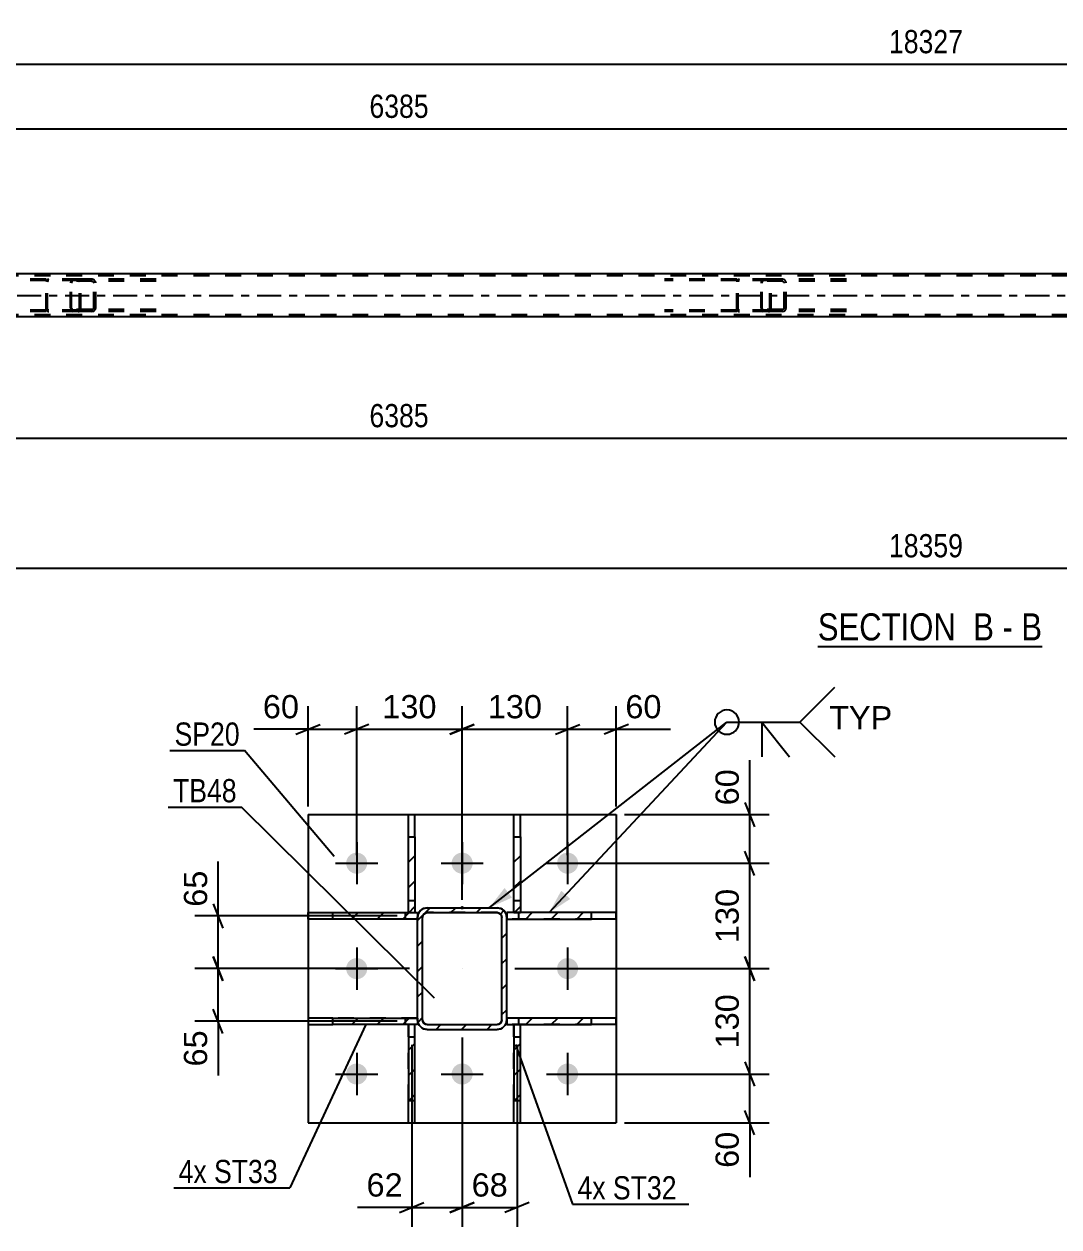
# Model space of a CAD drawing. Header units: millimetres. Extents: x 0 to 841, y 0 to 594.
# Drawn here: x 306.4 to 434, y 143 to 291.3 of the extents above; entities that cross this region are included whole.
import ezdxf

# ---------------------------------------------------------------- set-up
doc = ezdxf.new("R2010")
doc.units = ezdxf.units.MM
doc.linetypes.add('DXK_LINE_DOT2', pattern=[3.9198, 1.9599, -1.9599])
doc.linetypes.add('DXK_LINE_DOT3', pattern=[5.9187, 2.979, -0.9799, 0.9799, -0.9799])
doc.styles.add('Arial', font='ARIAL.TTF', dxfattribs={"height": 0.2})
doc.styles.add('Arial Narrow', font='ARIALN.TTF', dxfattribs={"height": 0.2})

# ---------------------------------------------------------------- blocks, each defined once
blk = doc.blocks.new('Unknown-814761001-12 - 4920')
at = {"color": 6, "linetype": 'Continuous'}
blk.add_line((404.27, 214.57), (431.92, 214.57), dxfattribs=at)
at = {"color": 0, "linetype": 'Continuous'}
for points in [[(422.38, 215.32), (422.38, 218.82), (404.27, 218.82), (404.27, 215.32)], [(425.99, 215.32), (425.99, 218.82), (423.43, 218.82), (423.43, 215.32)], [(428.31, 215.32), (428.31, 218.82), (427.04, 218.82), (427.04, 215.32)], [(431.92, 215.32), (431.92, 218.82), (429.36, 218.82), (429.36, 215.32)]]:
    blk.add_wipeout(points, dxfattribs=at)
at = {"color": 7, "linetype": 'Continuous', "style": 'Arial Narrow'}
for s, p in [('SECTION ', (404.27, 215.32)), ('B', (423.43, 215.32)), ('B', (429.36, 215.32)), ('-', (427.04, 215.32))]:
    blk.add_text(s, height=3.34, dxfattribs=at).set_placement(p)
blk = doc.blocks.new('Part-814761001-5001 - 4920')
at = {"color": 7, "linetype": 'DXK_LINE_DOT2'}
for p, q in [((313.06, 259.87), (300.21, 259.87)), ((313.06, 259.71), (300.21, 259.71)), ((309.17, 259.67), (309.14, 259.55)), ((309.31, 259.55), (309.32, 259.61)), ((309.32, 259.61), (309.36, 259.66)), ((309.48, 259.87), (309.35, 259.85)), ((309.36, 259.66), (309.42, 259.7)), ((309.42, 259.7), (309.48, 259.71)), ((313.19, 259.85), (313.06, 259.87)), ((313.06, 259.71), (313.12, 259.7)), ((313.12, 259.7), (313.18, 259.66)), ((313.18, 259.66), (313.21, 259.61)), ((313.21, 259.61), (313.23, 259.55)), ((313.4, 259.55), (313.37, 259.67)), ((309.14, 256.19), (309.14, 259.55)), ((309.31, 256.19), (309.31, 259.55)), ((313.23, 256.19), (313.23, 259.55)), ((313.4, 256.19), (313.4, 259.55)), ((313.06, 256.03), (300.21, 256.03)), ((313.06, 255.87), (300.21, 255.87)), ((309.14, 256.19), (309.17, 256.07)), ((309.32, 256.13), (309.31, 256.19)), ((309.36, 256.08), (309.32, 256.13)), ((309.35, 255.9), (309.48, 255.87)), ((309.42, 256.04), (309.36, 256.08)), ((309.48, 256.03), (309.42, 256.04)), ((313.12, 256.04), (313.06, 256.03)), ((313.06, 255.87), (313.19, 255.9)), ((313.18, 256.08), (313.12, 256.04)), ((313.21, 256.13), (313.18, 256.08)), ((313.23, 256.19), (313.21, 256.13)), ((313.37, 256.07), (313.4, 256.19))]:
    blk.add_line(p, q, dxfattribs=at)
for centre, start, end in [((309.47, 259.54), 110.7583, 155.68), ((313.07, 259.54), 24.32, 69.2417), ((309.47, 256.21), 204.32, 249.2417), ((313.07, 256.21), 290.7583, 335.68)]:
    blk.add_arc(centre, 0.331, start, end, dxfattribs=at)
blk = doc.blocks.new('Part-814761001-4961 - 4920')
at = {"color": 7, "linetype": 'DXK_LINE_DOT2'}
for p, q in [((312.21, 259.73), (312.16, 259.58)), ((312.3, 259.83), (312.21, 259.73)), ((312.41, 259.87), (312.3, 259.83)), ((312.31, 259.56), (312.35, 259.61)), ((312.35, 259.61), (312.41, 259.63)), ((322.68, 259.87), (312.41, 259.87)), ((322.68, 259.63), (312.41, 259.63)), ((313.4, 259.63), (313.4, 259.87)), ((314.93, 259.83), (314.74, 259.87)), ((314.74, 259.63), (314.84, 259.61)), ((314.84, 259.61), (314.92, 259.56)), ((312.16, 259.58), (312.13, 259.39)), ((312.13, 256.35), (312.13, 259.39)), ((312.27, 259.39), (312.28, 259.48)), ((312.27, 256.35), (312.27, 259.39)), ((312.28, 259.48), (312.31, 259.56)), ((314.92, 259.56), (314.97, 259.48)), ((314.97, 259.48), (314.99, 259.39)), ((314.99, 256.35), (314.99, 259.39)), ((315.24, 259.39), (315.2, 259.58)), ((315.24, 256.35), (315.24, 259.39)), ((312.13, 256.35), (312.16, 256.17)), ((312.16, 256.17), (312.21, 256.01)), ((312.21, 256.01), (312.3, 255.91)), ((312.28, 256.26), (312.27, 256.35)), ((312.31, 256.18), (312.28, 256.26)), ((312.3, 255.91), (312.41, 255.87)), ((312.35, 256.13), (312.31, 256.18)), ((312.41, 256.11), (312.35, 256.13)), ((322.68, 256.11), (312.41, 256.11)), ((322.68, 255.87), (312.41, 255.87)), ((313.4, 255.87), (313.4, 256.11)), ((314.84, 256.13), (314.74, 256.11)), ((314.74, 255.87), (314.93, 255.91)), ((314.92, 256.18), (314.84, 256.13)), ((314.97, 256.26), (314.92, 256.18)), ((314.99, 256.35), (314.97, 256.26)), ((315.2, 256.17), (315.24, 256.35))]:
    blk.add_line(p, q, dxfattribs=at)
for centre, start, end in [((314.75, 259.38), 23.8494, 68.8059), ((314.75, 256.37), 291.1941, 336.1506)]:
    blk.add_arc(centre, 0.492, start, end, dxfattribs=at)
blk = doc.blocks.new('Part-814761001-4971 - 4920')
at = {"color": 7, "linetype": 'DXK_LINE_DOT2'}
for p, q in [((748.67, 260.27), (86.55, 260.27)), ((748.67, 255.47), (86.55, 255.47))]:
    blk.add_line(p, q, dxfattribs=at)
at = {"color": 2, "linetype": 'Continuous'}
for p, q in [((479.55, 260.51), (230.15, 260.51)), ((479.55, 255.23), (230.15, 255.23))]:
    blk.add_line(p, q, dxfattribs=at)
at = {"color": 7, "linetype": 'DXK_LINE_DOT3'}
blk.add_line((86.55, 257.87), (748.67, 257.87), dxfattribs=at)
blk = doc.blocks.new('Part-814761001-4999 - 4920')
at = {"color": 7, "linetype": 'DXK_LINE_DOT2'}
for p, q in [((397.35, 259.73), (397.29, 259.58)), ((397.44, 259.83), (397.35, 259.73)), ((397.54, 259.87), (397.44, 259.83)), ((397.44, 259.56), (397.49, 259.61)), ((397.49, 259.61), (397.54, 259.63)), ((407.81, 259.87), (397.54, 259.87)), ((407.81, 259.63), (397.54, 259.63)), ((398.53, 259.63), (398.53, 259.87)), ((400.07, 259.83), (399.87, 259.87)), ((399.87, 259.63), (399.97, 259.61)), ((399.97, 259.61), (400.05, 259.56)), ((397.29, 259.58), (397.27, 259.39)), ((397.27, 256.35), (397.27, 259.39)), ((397.4, 259.39), (397.41, 259.48)), ((397.4, 256.35), (397.4, 259.39)), ((397.41, 259.48), (397.44, 259.56)), ((400.05, 259.56), (400.11, 259.48)), ((400.11, 259.48), (400.13, 259.39)), ((400.13, 256.35), (400.13, 259.39)), ((400.38, 259.39), (400.34, 259.58)), ((400.38, 256.35), (400.38, 259.39)), ((397.27, 256.35), (397.29, 256.17)), ((397.29, 256.17), (397.35, 256.01)), ((397.35, 256.01), (397.44, 255.91)), ((397.41, 256.26), (397.4, 256.35)), ((397.44, 256.18), (397.41, 256.26)), ((397.49, 256.13), (397.44, 256.18)), ((397.44, 255.91), (397.54, 255.87)), ((397.54, 256.11), (397.49, 256.13)), ((407.81, 256.11), (397.54, 256.11)), ((407.81, 255.87), (397.54, 255.87)), ((398.53, 255.87), (398.53, 256.11)), ((399.97, 256.13), (399.87, 256.11)), ((399.87, 255.87), (400.07, 255.91)), ((400.05, 256.18), (399.97, 256.13)), ((400.11, 256.26), (400.05, 256.18)), ((400.13, 256.35), (400.11, 256.26)), ((400.34, 256.17), (400.38, 256.35))]:
    blk.add_line(p, q, dxfattribs=at)
for centre, start, end in [((399.89, 259.38), 23.8494, 68.8059), ((399.89, 256.37), 291.1941, 336.1506)]:
    blk.add_arc(centre, 0.492, start, end, dxfattribs=at)
blk = doc.blocks.new('Part-814761001-5002 - 4920')
at = {"color": 7, "linetype": 'DXK_LINE_DOT2'}
for p, q in [((398.19, 259.87), (385.35, 259.87)), ((398.19, 259.71), (385.35, 259.71)), ((394.3, 259.67), (394.28, 259.55)), ((394.45, 259.55), (394.46, 259.61)), ((394.46, 259.61), (394.5, 259.66)), ((394.62, 259.87), (394.49, 259.85)), ((394.5, 259.66), (394.55, 259.7)), ((394.55, 259.7), (394.62, 259.71)), ((398.32, 259.85), (398.19, 259.87)), ((398.19, 259.71), (398.26, 259.7)), ((398.26, 259.7), (398.31, 259.66)), ((398.31, 259.66), (398.35, 259.61)), ((398.35, 259.61), (398.36, 259.55)), ((398.53, 259.55), (398.51, 259.67)), ((394.28, 256.19), (394.28, 259.55)), ((394.45, 256.19), (394.45, 259.55)), ((398.36, 256.19), (398.36, 259.55)), ((398.53, 256.19), (398.53, 259.55)), ((398.19, 256.03), (385.35, 256.03)), ((398.19, 255.87), (385.35, 255.87)), ((394.28, 256.19), (394.3, 256.07)), ((394.46, 256.13), (394.45, 256.19)), ((394.5, 256.08), (394.46, 256.13)), ((394.49, 255.9), (394.62, 255.87)), ((394.55, 256.04), (394.5, 256.08)), ((394.62, 256.03), (394.55, 256.04)), ((398.26, 256.04), (398.19, 256.03)), ((398.19, 255.87), (398.32, 255.9)), ((398.31, 256.08), (398.26, 256.04)), ((398.35, 256.13), (398.31, 256.08)), ((398.36, 256.19), (398.35, 256.13)), ((398.51, 256.07), (398.53, 256.19))]:
    blk.add_line(p, q, dxfattribs=at)
for centre, start, end in [((394.6, 259.54), 110.7583, 155.68), ((398.2, 259.54), 24.32, 69.2417), ((394.6, 256.21), 204.32, 249.2417), ((398.2, 256.21), 290.7583, 335.68)]:
    blk.add_arc(centre, 0.331, start, end, dxfattribs=at)
blk = doc.blocks.new('Part-814761001-2272 - 2093')
at = {"linetype": 'Continuous'}
h = blk.add_hatch(dxfattribs=at)
h.set_pattern_fill('', scale=0.7, style=0, pattern_type=0)
h.set_pattern_definition([(45, (353.8026, 167.9424), (-1.57154, 1.57154), [])])
h.paths.add_polyline_path([(354.6, 167.94), (353.8, 167.94), (353.8, 158.58), (354.6, 158.58)])
at = {"color": 7, "linetype": 'DXK_LINE_DOT2'}
for p, q in [((353.8, 158.58), (353.8, 167.94)), ((354.6, 167.94), (353.8, 167.94)), ((354.6, 158.58), (354.6, 167.94)), ((353.8, 166.44), (354.6, 166.44))]:
    blk.add_line(p, q, dxfattribs=at)
at = {"color": 2, "linetype": 'Continuous'}
for p, q in [((354.6, 167.94), (353.8, 167.94)), ((353.8, 167.94), (353.8, 158.58)), ((354.6, 158.58), (354.6, 167.94)), ((353.8, 155.85), (353.8, 158.58)), ((353.8, 158.58), (354.6, 158.58)), ((354.6, 155.85), (354.6, 158.58)), ((353.8, 155.85), (354.6, 155.85))]:
    blk.add_line(p, q, dxfattribs=at)
blk = doc.blocks.new('Bolt-814761001-2192 - 2093')
at = {"linetype": 'Continuous'}
for points in [[(348.72, 187.85, -1), (346.12, 187.85, -1)], [(361.72, 187.85, -1), (359.12, 187.85, -1)], [(374.72, 187.85, -1), (372.12, 187.85, -1)], [(348.72, 174.85, -1), (346.12, 174.85, -1)], [(374.72, 174.85, -1), (372.12, 174.85, -1)], [(348.72, 161.85, -1), (346.12, 161.85, -1)], [(361.72, 161.85, -1), (359.12, 161.85, -1)], [(374.72, 161.85, -1), (372.12, 161.85, -1)]]:
    blk.add_hatch(color=1, dxfattribs=at).paths.add_polyline_path(points)
at = {"color": 1, "linetype": 'Continuous'}
for p, q in [((347.42, 190.45), (347.42, 185.25)), ((360.42, 190.45), (360.42, 185.25)), ((373.42, 190.45), (373.42, 185.25)), ((344.82, 187.85), (350.02, 187.85)), ((357.82, 187.85), (363.02, 187.85)), ((370.82, 187.85), (376.02, 187.85)), ((347.42, 177.45), (347.42, 172.25)), ((373.42, 177.45), (373.42, 172.25)), ((344.82, 174.85), (350.02, 174.85)), ((370.82, 174.85), (376.02, 174.85)), ((347.42, 164.45), (347.42, 159.25)), ((360.42, 164.45), (360.42, 159.25)), ((373.42, 164.45), (373.42, 159.25)), ((344.82, 161.85), (350.02, 161.85)), ((357.82, 161.85), (363.02, 161.85)), ((370.82, 161.85), (376.02, 161.85))]:
    blk.add_line(p, q, dxfattribs=at)
blk = doc.blocks.new('Part-814761001-2212 - 2093')
at = {"color": 2, "linetype": 'Continuous'}
for p, q in [((341.42, 193.85), (379.42, 193.85)), ((341.42, 193.85), (341.42, 155.85)), ((379.42, 193.85), (379.42, 155.85)), ((341.42, 155.85), (379.42, 155.85))]:
    blk.add_line(p, q, dxfattribs=at)
blk = doc.blocks.new('Part-814761001-2277 - 2093')
at = {"linetype": 'Continuous'}
h = blk.add_hatch(dxfattribs=at)
h.set_pattern_fill('', scale=0.7, style=0, pattern_type=0)
h.set_pattern_definition([(45, (366.802, 167.9424), (-1.57154, 1.57154), [])])
h.paths.add_polyline_path([(367.6, 167.94), (366.8, 167.94), (366.8, 158.58), (367.6, 158.58)])
at = {"color": 7, "linetype": 'DXK_LINE_DOT2'}
for p, q in [((366.8, 158.58), (366.8, 167.94)), ((367.6, 167.94), (366.8, 167.94)), ((367.6, 158.58), (367.6, 167.94)), ((366.8, 166.44), (367.6, 166.44))]:
    blk.add_line(p, q, dxfattribs=at)
at = {"color": 2, "linetype": 'Continuous'}
for p, q in [((367.6, 167.94), (366.8, 167.94)), ((366.8, 167.94), (366.8, 158.58)), ((367.6, 158.58), (367.6, 167.94)), ((366.8, 155.85), (366.8, 158.58)), ((366.8, 158.58), (367.6, 158.58)), ((367.6, 155.85), (367.6, 158.58)), ((366.8, 155.85), (367.6, 155.85))]:
    blk.add_line(p, q, dxfattribs=at)
blk = doc.blocks.new('Part-814761001-2257 - 2093')
at = {"linetype": 'Continuous'}
h = blk.add_hatch(dxfattribs=at)
h.set_pattern_fill('', scale=0.7, style=0, pattern_type=0)
h.set_pattern_definition([(45, (365.5668, 181.9987), (-1.57154, 1.57154), [])])
h.paths.add_polyline_path([(365.83, 181.61), (365.57, 182), (365.18, 182.26), (364.72, 182.35), (356.12, 182.35), (355.66, 182.26), (355.27, 182), (355.01, 181.61), (354.92, 181.15), (354.92, 168.55), (355.01, 168.09), (355.27, 167.7), (355.66, 167.44), (356.12, 167.35), (364.72, 167.35), (365.18, 167.44), (365.57, 167.7), (365.83, 168.09), (365.92, 168.55), (365.92, 181.15)])
h.paths.add_polyline_path([(365.32, 168.55), (365.27, 168.32), (365.14, 168.13), (364.95, 168), (364.72, 167.95), (356.12, 167.95), (355.89, 168), (355.69, 168.13), (355.56, 168.32), (355.52, 168.55), (355.52, 181.15), (355.56, 181.38), (355.69, 181.57), (355.89, 181.7), (356.12, 181.75), (364.72, 181.75), (364.95, 181.7), (365.14, 181.57), (365.27, 181.38), (365.32, 181.15)])
blk.add_hatch(color=30, dxfattribs=at).paths.add_polyline_path([(360.42, 182.25, -1), (360.42, 182.45, -1)])
at = {"color": 7, "linetype": 'DXK_LINE_DOT2'}
for p, q in [((354.92, 181.15), (355.01, 181.61)), ((354.92, 168.55), (354.92, 181.15)), ((355.56, 181.38), (355.52, 181.15)), ((355.52, 168.55), (355.52, 181.15)), ((355.69, 181.57), (355.56, 181.38)), ((355.66, 182.26), (356.12, 182.35)), ((355.89, 181.7), (355.69, 181.57)), ((356.12, 181.75), (355.89, 181.7)), ((356.12, 182.35), (364.72, 182.35)), ((364.72, 181.75), (356.12, 181.75)), ((364.72, 182.35), (365.18, 182.26)), ((364.95, 181.7), (364.72, 181.75)), ((365.14, 181.57), (364.95, 181.7)), ((365.27, 181.38), (365.14, 181.57)), ((365.32, 181.15), (365.27, 181.38)), ((365.32, 168.55), (365.32, 181.15)), ((365.83, 181.61), (365.92, 181.15)), ((365.92, 168.55), (365.92, 181.15)), ((355.01, 168.09), (354.92, 168.55)), ((355.52, 168.55), (355.56, 168.32)), ((355.56, 168.32), (355.69, 168.13)), ((355.69, 168.13), (355.89, 168)), ((355.89, 168), (356.12, 167.95)), ((356.12, 167.95), (364.72, 167.95)), ((364.72, 167.95), (364.95, 168)), ((364.95, 168), (365.14, 168.13)), ((365.14, 168.13), (365.27, 168.32)), ((365.27, 168.32), (365.32, 168.55)), ((365.92, 168.55), (365.83, 168.09)), ((356.12, 167.35), (355.66, 167.44)), ((356.12, 167.35), (364.72, 167.35)), ((365.18, 167.44), (364.72, 167.35))]:
    blk.add_line(p, q, dxfattribs=at)
at = {"color": 2, "linetype": 'Continuous'}
for p, q in [((355.01, 181.61), (354.92, 181.15)), ((354.92, 168.55), (354.92, 181.15)), ((355.52, 181.15), (355.56, 181.38)), ((355.52, 168.55), (355.52, 181.15)), ((355.56, 181.38), (355.69, 181.57)), ((356.12, 182.35), (355.66, 182.26)), ((355.69, 181.57), (355.89, 181.7)), ((355.89, 181.7), (356.12, 181.75)), ((356.12, 182.35), (364.72, 182.35)), ((356.12, 181.75), (364.72, 181.75)), ((365.18, 182.26), (364.72, 182.35)), ((364.72, 181.75), (364.95, 181.7)), ((364.95, 181.7), (365.14, 181.57)), ((365.14, 181.57), (365.27, 181.38)), ((365.27, 181.38), (365.32, 181.15)), ((365.32, 168.55), (365.32, 181.15)), ((365.92, 181.15), (365.83, 181.61)), ((365.92, 168.55), (365.92, 181.15)), ((354.92, 168.55), (355.01, 168.09)), ((355.56, 168.32), (355.52, 168.55)), ((355.69, 168.13), (355.56, 168.32)), ((355.89, 168), (355.69, 168.13)), ((356.12, 167.95), (355.89, 168)), ((356.12, 167.95), (364.72, 167.95)), ((364.95, 168), (364.72, 167.95)), ((365.14, 168.13), (364.95, 168)), ((365.27, 168.32), (365.14, 168.13)), ((365.32, 168.55), (365.27, 168.32)), ((365.83, 168.09), (365.92, 168.55)), ((355.66, 167.44), (356.12, 167.35)), ((356.12, 167.35), (364.72, 167.35)), ((364.72, 167.35), (365.18, 167.44))]:
    blk.add_line(p, q, dxfattribs=at)
at = {"color": 30, "linetype": 'DXK_LINE_DOT3'}
blk.add_line((360.42, 182.35), (360.42, 182.35), dxfattribs=at)
at = {"color": 7, "linetype": 'DXK_LINE_DOT3'}
blk.add_line((360.42, 174.85), (360.42, 174.85), dxfattribs=at)
at = {"color": 30, "linetype": 'Continuous'}
blk.add_circle((360.42, 182.35), 0.1, dxfattribs=at)
at = {"color": 7, "linetype": 'DXK_LINE_DOT2'}
for centre, start, end in [((356.12, 181.15), 112.5, 157.5), ((364.72, 181.15), 22.5, 67.5), ((356.12, 168.55), 202.5, 247.5), ((364.72, 168.55), 292.5, 337.5)]:
    blk.add_arc(centre, 1.2, start, end, dxfattribs=at)
at = {"color": 2, "linetype": 'Continuous'}
for centre, start, end in [((356.12, 181.15), 112.5, 157.5), ((364.72, 181.15), 22.5, 67.5), ((356.12, 168.55), 202.5, 247.5), ((364.72, 168.55), 292.5, 337.5)]:
    blk.add_arc(centre, 1.2, start, end, dxfattribs=at)
blk = doc.blocks.new('Part-814761001-2282 - 2093')
at = {"linetype": 'Continuous'}
h = blk.add_hatch(dxfattribs=at)
h.set_pattern_fill('', scale=0.7, style=0, pattern_type=0)
h.set_pattern_definition([(45, (353.803, 191.1222), (-1.57154, 1.57154), [])])
h.paths.add_polyline_path([(354.6, 191.12), (353.8, 191.12), (353.8, 181.74), (354.6, 181.74)])
at = {"color": 2, "linetype": 'Continuous'}
for p, q in [((353.8, 193.85), (354.6, 193.85)), ((353.8, 191.12), (353.8, 193.85)), ((354.6, 191.12), (354.6, 193.85)), ((353.8, 181.74), (353.8, 191.12)), ((353.8, 191.12), (354.6, 191.12)), ((354.6, 191.12), (354.6, 181.74)), ((354.6, 181.74), (353.8, 181.74))]:
    blk.add_line(p, q, dxfattribs=at)
at = {"color": 7, "linetype": 'DXK_LINE_DOT2'}
for p, q in [((353.8, 181.74), (353.8, 191.12)), ((354.6, 191.12), (354.6, 181.74)), ((353.8, 183.24), (354.6, 183.24)), ((354.6, 181.74), (353.8, 181.74))]:
    blk.add_line(p, q, dxfattribs=at)
blk = doc.blocks.new('Part-814761001-2287 - 2093')
at = {"linetype": 'Continuous'}
h = blk.add_hatch(dxfattribs=at)
h.set_pattern_fill('', scale=0.7, style=0, pattern_type=0)
h.set_pattern_definition([(45, (366.8025, 191.1222), (-1.57154, 1.57154), [])])
h.paths.add_polyline_path([(367.6, 191.12), (366.8, 191.12), (366.8, 181.74), (367.6, 181.74)])
at = {"color": 2, "linetype": 'Continuous'}
for p, q in [((366.8, 193.85), (367.6, 193.85)), ((366.8, 191.12), (366.8, 193.85)), ((367.6, 191.12), (367.6, 193.85)), ((366.8, 181.74), (366.8, 191.12)), ((366.8, 191.12), (367.6, 191.12)), ((367.6, 191.12), (367.6, 181.74)), ((367.6, 181.74), (366.8, 181.74))]:
    blk.add_line(p, q, dxfattribs=at)
at = {"color": 7, "linetype": 'DXK_LINE_DOT2'}
for p, q in [((366.8, 181.74), (366.8, 191.12)), ((367.6, 191.12), (367.6, 181.74)), ((366.8, 183.24), (367.6, 183.24)), ((367.6, 181.74), (366.8, 181.74))]:
    blk.add_line(p, q, dxfattribs=at)
blk = doc.blocks.new('Part-814761001-2328 - 2093')
at = {"linetype": 'Continuous'}
h = blk.add_hatch(dxfattribs=at)
h.set_pattern_fill('', scale=0.7, style=0, pattern_type=0)
h.set_pattern_definition([(45, (344.4626, 168.7528), (-1.57154, 1.57154), [])])
h.paths.add_polyline_path([(354.92, 168.75), (344.46, 168.75), (344.46, 167.95), (354.92, 167.95)])
at = {"color": 2, "linetype": 'Continuous'}
for p, q in [((344.46, 168.75), (341.42, 168.75)), ((341.42, 168.75), (341.42, 167.95)), ((341.42, 167.95), (344.46, 167.95)), ((344.46, 168.75), (354.92, 168.75)), ((344.46, 167.95), (344.46, 168.75)), ((354.92, 167.95), (344.46, 167.95)), ((354.92, 168.75), (354.92, 167.95))]:
    blk.add_line(p, q, dxfattribs=at)
at = {"color": 7, "linetype": 'DXK_LINE_DOT2'}
for p, q in [((354.92, 168.75), (344.46, 168.75)), ((354.92, 167.95), (344.46, 167.95)), ((353.42, 167.95), (353.42, 168.75)), ((354.92, 168.75), (354.92, 167.95))]:
    blk.add_line(p, q, dxfattribs=at)
blk = doc.blocks.new('Part-814761001-2333 - 2093')
at = {"linetype": 'Continuous'}
h = blk.add_hatch(dxfattribs=at)
h.set_pattern_fill('', scale=0.7, style=0, pattern_type=0)
h.set_pattern_definition([(45, (344.4626, 181.7528), (-1.57154, 1.57154), [])])
h.paths.add_polyline_path([(354.92, 181.75), (344.46, 181.75), (344.46, 180.95), (354.92, 180.95)])
at = {"color": 2, "linetype": 'Continuous'}
for p, q in [((341.42, 180.95), (341.42, 181.75)), ((341.42, 181.75), (344.46, 181.75)), ((344.46, 181.75), (354.92, 181.75)), ((344.46, 180.95), (344.46, 181.75)), ((354.92, 181.75), (354.92, 180.95)), ((344.46, 180.95), (341.42, 180.95)), ((354.92, 180.95), (344.46, 180.95))]:
    blk.add_line(p, q, dxfattribs=at)
at = {"color": 7, "linetype": 'DXK_LINE_DOT2'}
for p, q in [((344.46, 181.75), (354.92, 181.75)), ((353.42, 180.95), (353.42, 181.75)), ((354.92, 181.75), (354.92, 180.95)), ((354.92, 180.95), (344.46, 180.95))]:
    blk.add_line(p, q, dxfattribs=at)
blk = doc.blocks.new('Part-814761001-2338 - 2093')
at = {"linetype": 'Continuous'}
h = blk.add_hatch(dxfattribs=at)
h.set_pattern_fill('', scale=0.7, style=0, pattern_type=0)
h.set_pattern_definition([(45, (365.919, 168.7528), (-1.57154, 1.57154), [])])
h.paths.add_polyline_path([(376.37, 168.75), (365.92, 168.75), (365.92, 167.95), (376.37, 167.95)])
at = {"color": 7, "linetype": 'DXK_LINE_DOT2'}
for p, q in [((365.92, 167.95), (365.92, 168.75)), ((376.37, 168.75), (365.92, 168.75)), ((376.37, 167.95), (365.92, 167.95)), ((367.42, 167.95), (367.42, 168.75))]:
    blk.add_line(p, q, dxfattribs=at)
at = {"color": 2, "linetype": 'Continuous'}
for p, q in [((376.37, 168.75), (365.92, 168.75)), ((365.92, 168.75), (365.92, 167.95)), ((365.92, 167.95), (376.37, 167.95)), ((379.42, 168.75), (376.37, 168.75)), ((376.37, 167.95), (376.37, 168.75)), ((379.42, 167.95), (376.37, 167.95)), ((379.42, 167.95), (379.42, 168.75))]:
    blk.add_line(p, q, dxfattribs=at)
blk = doc.blocks.new('Part-814761001-2343 - 2093')
at = {"linetype": 'Continuous'}
h = blk.add_hatch(dxfattribs=at)
h.set_pattern_fill('', scale=0.7, style=0, pattern_type=0)
h.set_pattern_definition([(45, (365.919, 181.7528), (-1.57154, 1.57154), [])])
h.paths.add_polyline_path([(376.37, 181.75), (365.92, 181.75), (365.92, 180.95), (376.37, 180.95)])
at = {"color": 7, "linetype": 'DXK_LINE_DOT2'}
for p, q in [((365.92, 180.95), (365.92, 181.75)), ((376.37, 181.75), (365.92, 181.75)), ((367.42, 180.95), (367.42, 181.75)), ((376.37, 180.95), (365.92, 180.95))]:
    blk.add_line(p, q, dxfattribs=at)
at = {"color": 2, "linetype": 'Continuous'}
for p, q in [((376.37, 181.75), (365.92, 181.75)), ((365.92, 181.75), (365.92, 180.95)), ((379.42, 181.75), (376.37, 181.75)), ((376.37, 180.95), (376.37, 181.75)), ((379.42, 180.95), (379.42, 181.75)), ((365.92, 180.95), (376.37, 180.95)), ((379.42, 180.95), (376.37, 180.95))]:
    blk.add_line(p, q, dxfattribs=at)
blk = doc.blocks.new('StraightDimension-814761001-5310 - 4920')
at = {"color": 7, "linetype": 'Continuous'}
blk.add_line((75.69, 224.22), (759.53, 224.22), dxfattribs=at)
at = {"color": 0}
blk.add_wipeout([(422.78, 224.97), (422.78, 229.17), (412.44, 229.17), (412.44, 224.97)], dxfattribs=at)
at = {"color": 3, "style": 'Arial Narrow'}
blk.add_text('18359', height=2.863, dxfattribs=at).set_placement((413.04, 225.57))
blk = doc.blocks.new('StraightDimension-814761001-5348 - 4920')
at = {"color": 7, "linetype": 'Continuous'}
blk.add_line((224.95, 240.26), (480.35, 240.26), dxfattribs=at)
at = {"color": 0}
blk.add_wipeout([(356.9, 241.01), (356.9, 245.21), (348.39, 245.21), (348.39, 241.01)], dxfattribs=at)
at = {"color": 3, "style": 'Arial Narrow'}
blk.add_text('6385', height=2.863, dxfattribs=at).set_placement((348.99, 241.61))
blk = doc.blocks.new('StraightDimension-814761001-5367 - 4920')
at = {"color": 7, "linetype": 'Continuous'}
blk.add_line((76.33, 286.38), (758.89, 286.38), dxfattribs=at)
at = {"color": 0}
blk.add_wipeout([(422.78, 287.13), (422.78, 291.33), (412.44, 291.33), (412.44, 287.13)], dxfattribs=at)
at = {"color": 3, "style": 'Arial Narrow'}
blk.add_text('18327', height=2.863, dxfattribs=at).set_placement((413.04, 287.73))
blk = doc.blocks.new('StraightDimension-814761001-5388 - 4920')
at = {"color": 7, "linetype": 'Continuous'}
blk.add_line((224.95, 278.41), (480.35, 278.41), dxfattribs=at)
at = {"color": 0}
blk.add_wipeout([(356.9, 279.16), (356.9, 283.36), (348.39, 283.36), (348.39, 279.16)], dxfattribs=at)
at = {"color": 3, "style": 'Arial Narrow'}
blk.add_text('6385', height=2.863, dxfattribs=at).set_placement((348.99, 279.76))
blk = doc.blocks.new('StraightDimension-814761001-2404 - 2093')
at = {"color": 7, "linetype": 'Continuous'}
for p, q in [((396.47, 173.35), (395.27, 176.35)), ((366.92, 174.85), (398.27, 174.85)), ((395.87, 161.85), (395.87, 174.85)), ((395.27, 163.35), (396.47, 160.35)), ((374.42, 161.85), (398.27, 161.85))]:
    blk.add_line(p, q, dxfattribs=at)
at = {"color": 0}
blk.add_wipeout([(395.12, 172.29), (390.92, 172.29), (390.92, 164.41), (395.12, 164.41)], dxfattribs=at)
at = {"color": 3, "style": 'Arial'}
blk.add_text('130', height=2.865, rotation=90.0002, dxfattribs=at).set_placement((394.52, 165.01))
blk = doc.blocks.new('StraightDimension-814761001-2347 - 2093')
at = {"color": 7, "linetype": 'Continuous'}
for p, q in [((360.42, 183.35), (360.42, 207.22)), ((373.42, 188.85), (373.42, 207.22)), ((361.92, 204.97), (358.92, 203.77)), ((371.92, 203.77), (374.92, 204.97)), ((360.42, 204.37), (373.42, 204.37))]:
    blk.add_line(p, q, dxfattribs=at)
at = {"color": 0}
blk.add_wipeout([(370.85, 205.12), (370.85, 209.32), (362.98, 209.32), (362.98, 205.12)], dxfattribs=at)
at = {"color": 3, "style": 'Arial'}
blk.add_text('130', height=2.865, dxfattribs=at).set_placement((363.58, 205.72))
blk = doc.blocks.new('StraightDimension-814761001-2424 - 2093')
at = {"color": 7, "linetype": 'Continuous'}
for p, q in [((396.47, 186.35), (395.27, 189.35)), ((374.42, 187.85), (398.27, 187.85)), ((395.87, 174.85), (395.87, 187.85)), ((395.27, 176.35), (396.47, 173.35)), ((366.92, 174.85), (398.27, 174.85))]:
    blk.add_line(p, q, dxfattribs=at)
at = {"color": 0}
blk.add_wipeout([(395.12, 185.29), (390.92, 185.29), (390.92, 177.41), (395.12, 177.41)], dxfattribs=at)
at = {"color": 3, "style": 'Arial'}
blk.add_text('130', height=2.865, rotation=90.0002, dxfattribs=at).set_placement((394.52, 178.01))
blk = doc.blocks.new('StraightDimension-814761001-2360 - 2093')
at = {"color": 7, "linetype": 'Continuous'}
for p, q in [((373.42, 188.85), (373.42, 207.22)), ((379.42, 194.85), (379.42, 207.22)), ((371.92, 203.77), (374.92, 204.97)), ((380.92, 204.97), (377.92, 203.77)), ((373.42, 204.37), (379.42, 204.37)), ((379.42, 204.37), (386.12, 204.37)), ((379.42, 204.37), (386.12, 204.37))]:
    blk.add_line(p, q, dxfattribs=at)
at = {"color": 0}
blk.add_wipeout([(385.59, 205.12), (385.59, 209.32), (379.94, 209.32), (379.94, 205.12)], dxfattribs=at)
at = {"color": 3, "style": 'Arial'}
blk.add_text('60', height=2.865, dxfattribs=at).set_placement((380.54, 205.72))
blk = doc.blocks.new('StraightDimension-814761001-2370 - 2093')
at = {"color": 7, "linetype": 'Continuous'}
for p, q in [((341.42, 194.85), (341.42, 207.22)), ((347.42, 188.85), (347.42, 207.22)), ((339.92, 203.77), (342.92, 204.97)), ((348.92, 204.97), (345.92, 203.77)), ((341.42, 204.37), (334.72, 204.37)), ((341.42, 204.37), (334.72, 204.37)), ((341.42, 204.37), (347.42, 204.37))]:
    blk.add_line(p, q, dxfattribs=at)
at = {"color": 0}
blk.add_wipeout([(340.89, 205.12), (340.89, 209.32), (335.25, 209.32), (335.25, 205.12)], dxfattribs=at)
at = {"color": 3, "style": 'Arial'}
blk.add_text('60', height=2.865, dxfattribs=at).set_placement((335.85, 205.72))
blk = doc.blocks.new('StraightDimension-814761001-2380 - 2093')
at = {"color": 7, "linetype": 'Continuous'}
for p, q in [((347.42, 188.85), (347.42, 207.22)), ((360.42, 183.35), (360.42, 207.22)), ((348.92, 204.97), (345.92, 203.77)), ((358.92, 203.77), (361.92, 204.97)), ((347.42, 204.37), (360.42, 204.37))]:
    blk.add_line(p, q, dxfattribs=at)
at = {"color": 0}
blk.add_wipeout([(357.85, 205.12), (357.85, 209.32), (349.98, 209.32), (349.98, 205.12)], dxfattribs=at)
at = {"color": 3, "style": 'Arial'}
blk.add_text('130', height=2.865, dxfattribs=at).set_placement((350.58, 205.72))
blk = doc.blocks.new('StraightDimension-814761001-2394 - 2093')
at = {"color": 7, "linetype": 'Continuous'}
for p, q in [((395.27, 163.35), (396.47, 160.35)), ((374.42, 161.85), (398.27, 161.85)), ((395.87, 155.85), (395.87, 161.85)), ((396.47, 154.35), (395.27, 157.35)), ((380.42, 155.85), (398.27, 155.85)), ((395.87, 155.85), (395.87, 149.15)), ((395.87, 155.85), (395.87, 149.15))]:
    blk.add_line(p, q, dxfattribs=at)
at = {"color": 0}
blk.add_wipeout([(395.12, 155.33), (390.92, 155.33), (390.92, 149.68), (395.12, 149.68)], dxfattribs=at)
at = {"color": 3, "style": 'Arial'}
blk.add_text('60', height=2.865, rotation=90.0002, dxfattribs=at).set_placement((394.52, 150.28))
blk = doc.blocks.new('StraightDimension-814761001-2414 - 2093')
at = {"color": 7, "linetype": 'Continuous'}
for p, q in [((395.87, 193.85), (395.87, 200.55)), ((395.87, 193.85), (395.87, 200.55)), ((395.27, 195.35), (396.47, 192.35)), ((380.42, 193.85), (398.27, 193.85)), ((395.87, 187.85), (395.87, 193.85)), ((396.47, 186.35), (395.27, 189.35)), ((374.42, 187.85), (398.27, 187.85))]:
    blk.add_line(p, q, dxfattribs=at)
at = {"color": 0}
blk.add_wipeout([(395.12, 200.02), (390.92, 200.02), (390.92, 194.38), (395.12, 194.38)], dxfattribs=at)
at = {"color": 3, "style": 'Arial'}
blk.add_text('60', height=2.865, rotation=90.0002, dxfattribs=at).set_placement((394.52, 194.98))
blk = doc.blocks.new('StraightDimension-814761001-2435 - 2093')
at = {"color": 7, "linetype": 'Continuous'}
for p, q in [((360.42, 166.35), (360.42, 142.99)), ((367.2, 165.44), (367.2, 142.99)), ((358.92, 144.79), (361.92, 145.99)), ((360.42, 145.39), (367.2, 145.39)), ((368.7, 145.99), (365.7, 144.79))]:
    blk.add_line(p, q, dxfattribs=at)
at = {"color": 0}
blk.add_wipeout([(366.63, 146.14), (366.63, 150.34), (360.99, 150.34), (360.99, 146.14)], dxfattribs=at)
at = {"color": 3, "style": 'Arial'}
blk.add_text('68', height=2.865, dxfattribs=at).set_placement((361.59, 146.74))
blk = doc.blocks.new('StraightDimension-814761001-2441 - 2093')
at = {"color": 7, "linetype": 'Continuous'}
for p, q in [((360.42, 166.35), (360.42, 142.99)), ((354.2, 165.44), (354.2, 142.99)), ((354.2, 145.39), (347.51, 145.39)), ((354.2, 145.39), (347.51, 145.39)), ((352.7, 144.79), (355.7, 145.99)), ((354.2, 145.39), (360.42, 145.39)), ((361.92, 145.99), (358.92, 144.79))]:
    blk.add_line(p, q, dxfattribs=at)
at = {"color": 0}
blk.add_wipeout([(353.68, 146.14), (353.68, 150.34), (348.03, 150.34), (348.03, 146.14)], dxfattribs=at)
at = {"color": 3, "style": 'Arial'}
blk.add_text('62', height=2.865, dxfattribs=at).set_placement((348.63, 146.74))
blk = doc.blocks.new('StraightDimension-814761001-2447 - 2093')
at = {"color": 7, "linetype": 'Continuous'}
for p, q in [((330.33, 181.35), (330.33, 188.05)), ((330.33, 181.35), (330.33, 188.05)), ((329.73, 182.85), (330.93, 179.85)), ((352.42, 181.35), (327.48, 181.35)), ((330.33, 174.85), (330.33, 181.35)), ((330.93, 173.35), (329.73, 176.35)), ((353.92, 174.85), (327.48, 174.85))]:
    blk.add_line(p, q, dxfattribs=at)
at = {"color": 0}
blk.add_wipeout([(329.58, 187.53), (325.38, 187.53), (325.38, 181.88), (329.58, 181.88)], dxfattribs=at)
at = {"color": 3, "style": 'Arial'}
blk.add_text('65', height=2.865, rotation=90.0002, dxfattribs=at).set_placement((328.98, 182.48))
blk = doc.blocks.new('StraightDimension-814761001-2455 - 2093')
at = {"color": 7, "linetype": 'Continuous'}
for p, q in [((329.73, 176.35), (330.93, 173.35)), ((353.92, 174.85), (327.48, 174.85)), ((330.33, 168.35), (330.33, 174.85)), ((330.93, 166.85), (329.73, 169.85)), ((352.42, 168.35), (327.48, 168.35)), ((330.33, 168.35), (330.33, 161.66)), ((330.33, 168.35), (330.33, 161.66))]:
    blk.add_line(p, q, dxfattribs=at)
at = {"color": 0}
blk.add_wipeout([(329.58, 167.83), (325.38, 167.83), (325.38, 162.18), (329.58, 162.18)], dxfattribs=at)
at = {"color": 3, "style": 'Arial'}
blk.add_text('65', height=2.865, rotation=90.0002, dxfattribs=at).set_placement((328.98, 162.78))
blk = doc.blocks.new('Mark-814761001-2208 - 2093')
at = {"color": 0}
blk.add_wipeout([(333, 202.34), (333, 205.34), (324.96, 205.34), (324.96, 202.34)], dxfattribs=at)
blk.add_wipeout([(333, 202.34), (333, 205.34), (324.96, 205.34), (324.96, 202.34)], dxfattribs=at)
at = {"color": 30, "linetype": 'Continuous'}
for p in [(324.36, 201.74), (344.66, 188.67)]:
    blk.add_line(p, (333.6, 201.74), dxfattribs=at)
at = {"color": 3, "style": 'Arial Narrow'}
blk.add_text('SP20', height=2.863, dxfattribs=at).set_placement((324.96, 202.34))
blk = doc.blocks.new('Mark-814761001-2253 - 2093')
at = {"color": 0}
blk.add_wipeout([(332.63, 195.36), (332.63, 198.36), (324.77, 198.36), (324.77, 195.36)], dxfattribs=at)
blk.add_wipeout([(332.63, 195.36), (332.63, 198.36), (324.77, 198.36), (324.77, 195.36)], dxfattribs=at)
at = {"color": 30, "linetype": 'Continuous'}
for p in [(324.17, 194.76), (356.99, 171.22)]:
    blk.add_line(p, (333.23, 194.76), dxfattribs=at)
at = {"color": 3, "style": 'Arial Narrow'}
blk.add_text('TB48', height=2.863, dxfattribs=at).set_placement((324.77, 195.36))
blk = doc.blocks.new('MarkSet-814761001-2520 - 2093')
at = {"color": 0}
for points in [[(378.11, 146.39), (378.11, 149.39), (374.64, 149.39), (374.64, 146.39)], [(386.86, 146.39), (386.86, 149.39), (379.01, 149.39), (379.01, 146.39)]]:
    blk.add_wipeout(points, dxfattribs=at)
for points in [[(378.11, 146.39), (378.11, 149.39), (374.64, 149.39), (374.64, 146.39)], [(386.86, 146.39), (386.86, 149.39), (379.01, 149.39), (379.01, 146.39)]]:
    blk.add_wipeout(points, dxfattribs=at)
at = {"color": 30, "linetype": 'Continuous'}
for p, q in [((366.99, 165.5), (374.04, 145.79)), ((374.04, 145.79), (388.36, 145.79))]:
    blk.add_line(p, q, dxfattribs=at)
at = {"color": 3, "style": 'Arial Narrow'}
for s, p in [('4x', (374.64, 146.39)), ('ST32', (379.01, 146.39))]:
    blk.add_text(s, height=2.863, dxfattribs=at).set_placement(p)
blk = doc.blocks.new('WeldMark-814761001-2461 - 2093')
at = {"linetype": 'Continuous'}
for points in [[(366.57, 183.61), (363.75, 182.35), (365.65, 184.79)], [(373.74, 183.44), (371.15, 181.75), (372.64, 184.46)]]:
    blk.add_hatch(color=30, dxfattribs=at).paths.add_polyline_path(points)
at = {"color": 30, "linetype": 'Continuous'}
for p, q in [((363.75, 182.35), (393.06, 205.25)), ((371.15, 181.75), (393.06, 205.25)), ((393.06, 205.25), (402.06, 205.25))]:
    blk.add_line(p, q, dxfattribs=at)
at = {"color": 3, "linetype": 'Continuous'}
for q in [(400.77, 200.97), (397.35, 200.97)]:
    blk.add_line((397.35, 205.25), q, dxfattribs=at)
for start, end in [(90, 270), (270, 90)]:
    blk.add_arc((393.06, 205.25), 1.5, start, end, dxfattribs=at)
at = {"color": 0, "linetype": 'Continuous'}
blk.add_wipeout([(413.44, 204.35), (413.44, 207.35), (405.66, 207.35), (405.66, 204.35)], dxfattribs=at)
blk.add_wipeout([(413.44, 204.35), (413.44, 207.35), (405.66, 207.35), (405.66, 204.35)], dxfattribs=at)
at = {"color": 3, "linetype": 'Continuous'}
for q in [(406.35, 209.54), (406.35, 200.97)]:
    blk.add_line((402.06, 205.25), q, dxfattribs=at)
at = {"color": 3, "linetype": 'Continuous', "style": 'Arial'}
blk.add_text('TYP', height=2.865, dxfattribs=at).set_placement((405.66, 204.35))
blk = doc.blocks.new('MarkSet-814761001-2550 - 2093')
at = {"color": 30, "linetype": 'Continuous'}
blk.add_line((348.54, 167.95), (339.19, 147.8), dxfattribs=at)
at = {"color": 0}
for points in [[(328.93, 148.4), (328.93, 151.4), (325.46, 151.4), (325.46, 148.4)], [(337.69, 148.4), (337.69, 151.4), (329.83, 151.4), (329.83, 148.4)]]:
    blk.add_wipeout(points, dxfattribs=at)
for points in [[(328.93, 148.4), (328.93, 151.4), (325.46, 151.4), (325.46, 148.4)], [(337.69, 148.4), (337.69, 151.4), (329.83, 151.4), (329.83, 148.4)]]:
    blk.add_wipeout(points, dxfattribs=at)
at = {"color": 30, "linetype": 'Continuous'}
blk.add_line((324.86, 147.8), (339.19, 147.8), dxfattribs=at)
at = {"color": 3, "style": 'Arial Narrow'}
for s, p in [('ST33', (329.83, 148.4)), ('4x', (325.46, 148.4))]:
    blk.add_text(s, height=2.863, dxfattribs=at).set_placement(p)

msp = doc.modelspace()

# ---------------------------------------------------------------- block references
for name in ['StraightDimension-814761001-5367 - 4920', 'Part-814761001-4971 - 4920', 'Part-814761001-5001 - 4920', 'Part-814761001-4961 - 4920', 'Part-814761001-5002 - 4920', 'Part-814761001-4999 - 4920', 'StraightDimension-814761001-5310 - 4920', 'Unknown-814761001-12 - 4920', 'Part-814761001-2212 - 2093', 'Part-814761001-2282 - 2093', 'Part-814761001-2287 - 2093', 'Bolt-814761001-2192 - 2093', 'Part-814761001-2333 - 2093', 'Part-814761001-2257 - 2093', 'Part-814761001-2343 - 2093', 'Part-814761001-2328 - 2093', 'Part-814761001-2272 - 2093', 'Part-814761001-2338 - 2093', 'Part-814761001-2277 - 2093']:
    msp.add_blockref(name, (0, 0))

# ---------------------------------------------------------------- next in the draw order: block references
for name in ['StraightDimension-814761001-5388 - 4920', 'StraightDimension-814761001-5348 - 4920', 'StraightDimension-814761001-2370 - 2093', 'StraightDimension-814761001-2347 - 2093', 'StraightDimension-814761001-2404 - 2093']:
    msp.add_blockref(name, (0, 0))

# ---------------------------------------------------------------- next in the draw order: block references
for name in ['StraightDimension-814761001-2380 - 2093', 'StraightDimension-814761001-2424 - 2093', 'StraightDimension-814761001-2435 - 2093', 'StraightDimension-814761001-2394 - 2093']:
    msp.add_blockref(name, (0, 0))

# ---------------------------------------------------------------- next in the draw order: block references
for name in ['StraightDimension-814761001-2360 - 2093', 'StraightDimension-814761001-2447 - 2093', 'StraightDimension-814761001-2441 - 2093', 'MarkSet-814761001-2520 - 2093']:
    msp.add_blockref(name, (0, 0))

# ---------------------------------------------------------------- next in the draw order: block references
for name in ['Mark-814761001-2208 - 2093', 'StraightDimension-814761001-2414 - 2093', 'StraightDimension-814761001-2455 - 2093']:
    msp.add_blockref(name, (0, 0))

# ---------------------------------------------------------------- next in the draw order: block references
for name in ['WeldMark-814761001-2461 - 2093', 'Mark-814761001-2253 - 2093', 'MarkSet-814761001-2550 - 2093']:
    msp.add_blockref(name, (0, 0))

doc.saveas('drawing.dxf')
